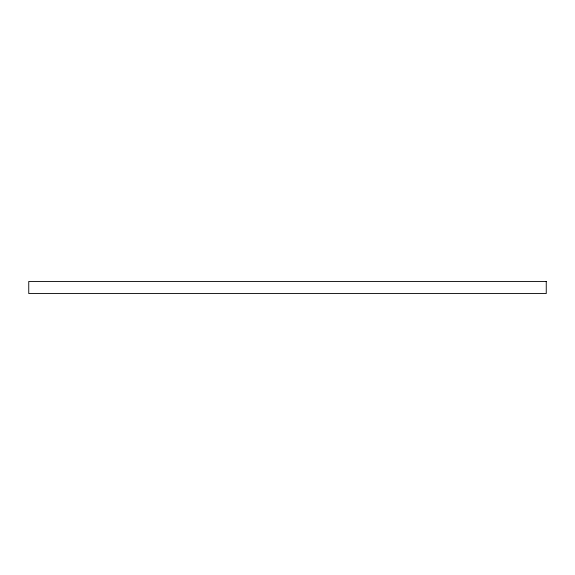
<?xml version="1.0" encoding="UTF-8"?>
<svg xmlns="http://www.w3.org/2000/svg" width="575" height="575" viewBox="0 0 575 575"><rect width="100%" height="100%" fill="white"/><g stroke="black" fill="none" stroke-linecap="round" stroke-linejoin="round"><path stroke-width="0.86" d="M546.25 281.463L28.75 281.463L28.75 293.537L546.25 293.537L546.25 281.463"/></g></svg>
